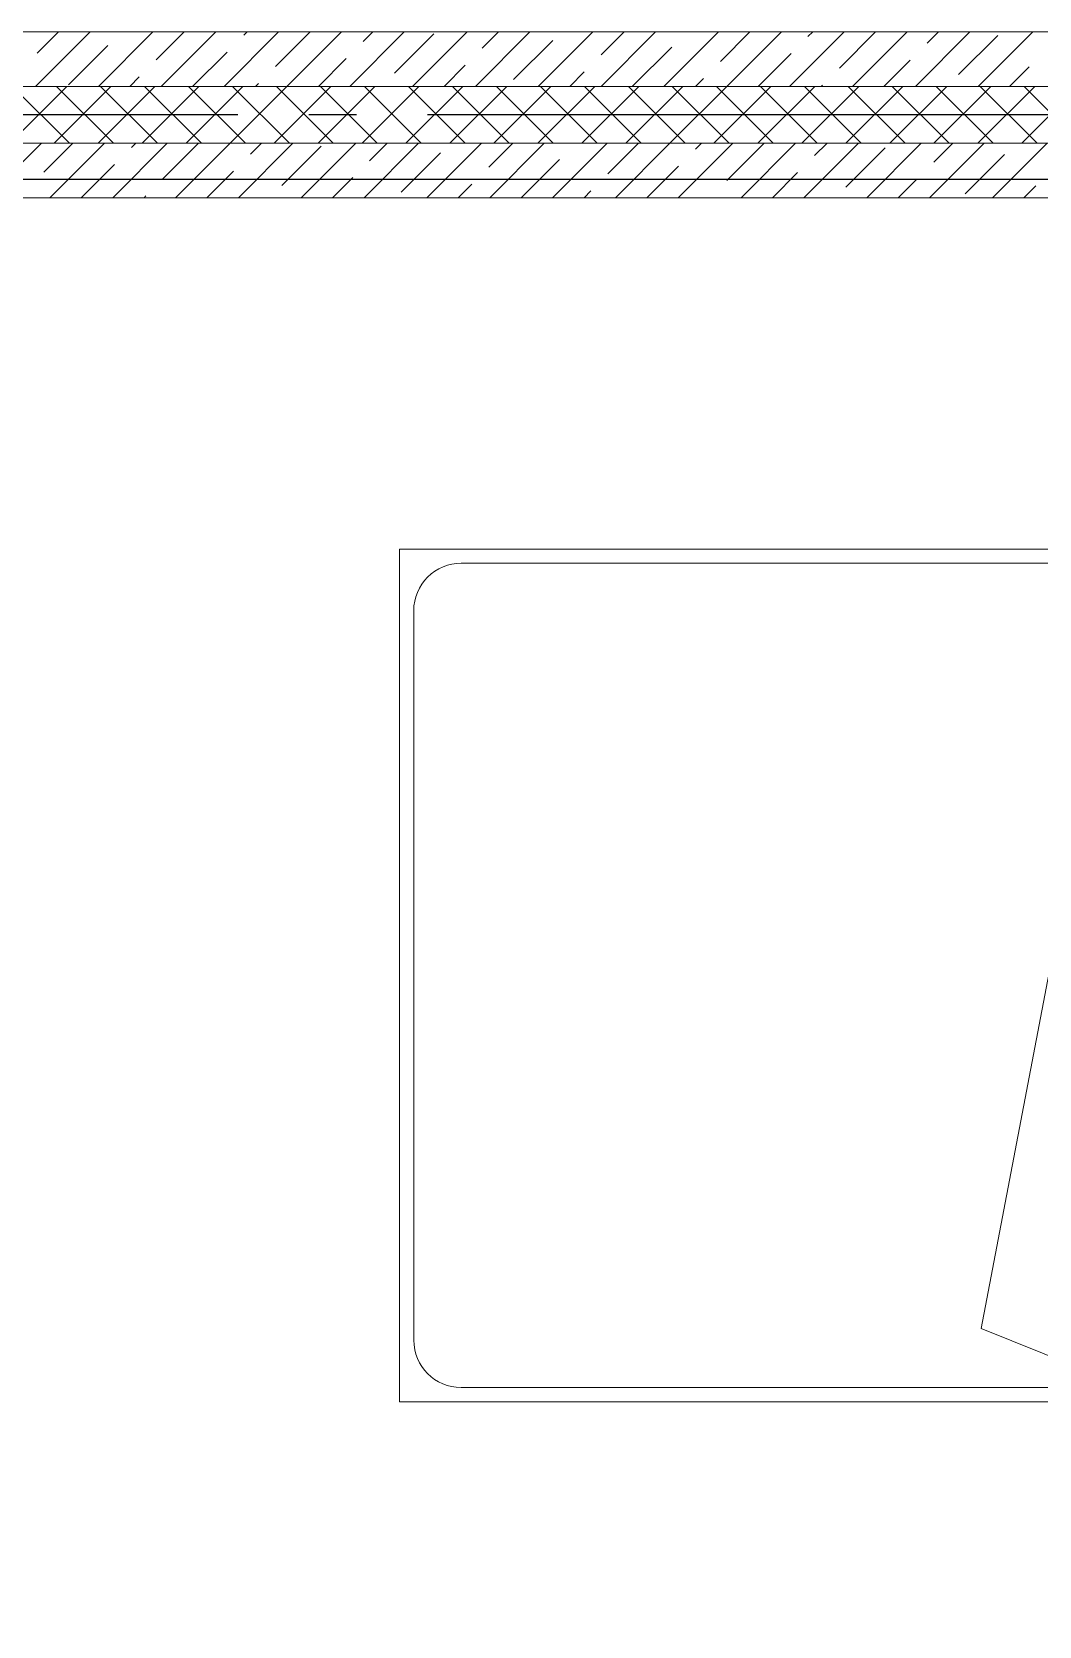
# Model space of a CAD drawing. Header units: millimetres. Extents: x 53645 to 137188, y 78097 to 135533.
# Drawn here: x 114843 to 116968, y 110264 to 113629 of the extents above; entities that cross this region are included whole.
import ezdxf

# ---------------------------------------------------------------- set-up
doc = ezdxf.new("R2010")
doc.units = ezdxf.units.MM
doc.linetypes.add('CONTI', pattern=[0])
doc.linetypes.add('GOST2.303 5', pattern=[24, 20, -1.5, 1, -1.5])
doc.layers.add('axis_dim', color=40, linetype='CONTI')
doc.layers.add('furniture', color=36, linetype='Continuous', lineweight=0)
doc.layers.add('Wall2', color=5, linetype='Continuous', lineweight=5)

# ---------------------------------------------------------------- blocks, each defined once
blk = doc.blocks.new('2')
at = {"color": 0, "ltscale": 20}
for p, q in [((63.5, 1540.9), (463.5, 1540.9)), ((63.5, 940.9), (63.5, 1540.9)), ((463.5, 940.9), (463.5, 1540.9)), ((63.5, 940.9), (463.5, 940.9)), ((0, 900), (0, -900)), ((0, 900), (63.5, 900)), ((63.5, 900), (63.5, -900)), ((2063.5, 900), (63.5, 900)), ((63.5, 900), (463.5, 900)), ((2063.5, -900), (2063.5, 900)), ((93.5, 870), (93.5, -870)), ((1933.5, 870), (93.5, 870)), ((528.4, -870), (528.4, 870)), ((836.6, 745.2), (528.4, 870)), ((136.4, 63.4), (136.4, 817.8)), ((136.4, 817.8), (458, 817.8)), ((458, 817.8), (458, 63.4)), ((528.4, -870), (836.6, 745.2)), ((2033.5, -770), (2033.5, 770)), ((136.4, 63.4), (458, 63.4)), ((136.4, -63.4), (136.4, -817.8)), ((136.4, -63.4), (458, -63.4)), ((458, -817.8), (458, -63.4)), ((136.4, -817.8), (458, -817.8)), ((93.5, -870), (1933.5, -870)), ((0, -900), (63.5, -900)), ((63.5, -900), (2063.5, -900)), ((63.5, -940.8), (463.5, -940.8)), ((63.5, -940.8), (63.5, -1540.8)), ((463.5, -940.8), (463.5, -1540.8)), ((63.5, -1540.8), (463.5, -1540.8))]:
    blk.add_line(p, q, dxfattribs=at)
for points in [[(463.5, 1540.9), (494.9, 1540.9), (494.9, 940.9), (463.5, 940.9)], [(463.5, -940.8), (494.9, -940.8), (494.9, -1540.8), (463.5, -1540.8)]]:
    blk.add_lwpolyline(points, close=True, dxfattribs=at)
for centre, start, end in [((1933.5, 770), 0, 90), ((1933.5, -770), 270, 0)]:
    blk.add_arc(centre, 100, start, end, dxfattribs=at)

msp = doc.modelspace()

# ---------------------------------------------------------------- linework, layer by layer
at = {"layer": 'axis_dim', "linetype": 'Continuous', "lineweight": 25}
msp.add_line((113077.7, 113317.8), (126877.7, 113317.8), dxfattribs=at)
at = {"layer": 'axis_dim', "linetype": 'GOST2.303 5', "lineweight": 25, "ltscale": 100}
msp.add_lwpolyline([(117677.7, 113453.9), (113177.7, 113453.9)], dxfattribs=at)
at = {"layer": 'Wall2', "ltscale": 100}
for points in [[(118472.8, 113628.9), (113102.7, 113628.9)], [(114850.9, 113513.9), (114965.9, 113628.9)], [(114854.4, 113583.8), (114899.6, 113628.9)], [(114983.4, 113513.9), (115098.4, 113628.9)], [(115105.6, 113569.8), (115164.7, 113628.9)], [(115116, 113513.9), (115231, 113628.9)], [(115248.6, 113513.9), (115363.6, 113628.9)], [(115290.6, 113622.2), (115297.3, 113628.9)], [(115356.9, 113555.9), (115429.9, 113628.9)], [(115381.2, 113513.9), (115496.2, 113628.9)], [(115513.8, 113513.9), (115628.8, 113628.9)], [(115541.8, 113608.3), (115562.5, 113628.9)], [(115608.1, 113542), (115691, 113624.9)], [(115646.3, 113513.9), (115761.3, 113628.9)], [(115778.9, 113513.9), (115893.9, 113628.9)], [(115793.1, 113594.4), (115827.6, 113628.9)], [(115911.5, 113513.9), (116026.5, 113628.9)], [(116044.1, 113513.9), (116159.1, 113628.9)], [(116044.3, 113580.4), (116092.8, 113628.9)], [(116176.7, 113513.9), (116291.7, 113628.9)], [(116295.6, 113566.5), (116358, 113628.9)], [(116309.3, 113513.9), (116424.3, 113628.9)], [(116441.8, 113513.9), (116556.8, 113628.9)], [(116480.5, 113618.9), (116490.6, 113628.9)], [(116546.8, 113552.6), (116623.1, 113628.9)], [(116574.4, 113513.9), (116689.4, 113628.9)], [(116707, 113513.9), (116822, 113628.9)], [(116731.8, 113605), (116755.7, 113628.9)], [(116798, 113538.7), (116880.9, 113621.5)], [(116839.6, 113513.9), (116954.6, 113628.9)], [(114920.7, 113517.5), (115003.5, 113600.3)], [(115182.3, 113513.9), (115254.8, 113586.4)], [(115859.4, 113528.1), (115942.2, 113610.9)], [(116110.6, 113514.2), (116193.5, 113597)], [(116375.6, 113513.9), (116444.7, 113583.1)], [(115447.5, 113513.9), (115506, 113572.5)], [(115712.6, 113513.9), (115757.3, 113558.6)], [(116640.7, 113513.9), (116696, 113569.2)], [(116905.9, 113513.9), (116947.2, 113555.3)], [(113217.7, 113513.9), (118472.8, 113513.9)], [(113217.7, 113513.9), (118472.8, 113513.9)], [(114797.1, 113393.9), (114917.1, 113513.9)], [(114922.2, 113393.9), (114802.2, 113513.9)], [(114890, 113393.9), (115010, 113513.9)], [(115015, 113393.9), (114895, 113513.9)], [(114982.8, 113393.9), (115102.8, 113513.9)], [(115107.8, 113393.9), (114987.8, 113513.9)], [(115049.7, 113513.9), (115069.8, 113534)], [(115075.6, 113393.9), (115195.6, 113513.9)], [(115200.7, 113393.9), (115080.7, 113513.9)], [(115168.4, 113393.9), (115288.4, 113513.9)], [(115293.5, 113393.9), (115173.5, 113513.9)], [(115261.2, 113393.9), (115381.2, 113513.9)], [(115386.3, 113393.9), (115266.3, 113513.9)], [(115314.9, 113513.9), (115321.1, 113520.1)], [(115354, 113393.9), (115474, 113513.9)], [(115479.1, 113393.9), (115359.1, 113513.9)], [(115446.8, 113393.9), (115566.8, 113513.9)], [(115571.9, 113393.9), (115451.9, 113513.9)], [(115539.6, 113393.9), (115659.6, 113513.9)], [(115664.7, 113393.9), (115544.7, 113513.9)], [(115632.4, 113393.9), (115752.4, 113513.9)], [(115757.5, 113393.9), (115637.5, 113513.9)], [(115725.2, 113393.9), (115845.2, 113513.9)], [(115850.3, 113393.9), (115730.3, 113513.9)], [(115818, 113393.9), (115938, 113513.9)], [(115943.1, 113393.9), (115823.1, 113513.9)], [(115910.8, 113393.9), (116030.8, 113513.9)], [(116035.9, 113393.9), (115915.9, 113513.9)], [(115977.8, 113513.9), (116008.5, 113544.7)], [(116003.6, 113393.9), (116123.6, 113513.9)], [(116128.7, 113393.9), (116008.7, 113513.9)], [(116096.5, 113393.9), (116216.5, 113513.9)], [(116221.5, 113393.9), (116101.5, 113513.9)], [(116189.3, 113393.9), (116309.3, 113513.9)], [(116314.3, 113393.9), (116194.3, 113513.9)], [(116243, 113513.9), (116259.8, 113530.7)], [(116282.1, 113393.9), (116402.1, 113513.9)], [(116407.2, 113393.9), (116287.2, 113513.9)], [(116374.9, 113393.9), (116494.9, 113513.9)], [(116500, 113393.9), (116380, 113513.9)], [(116467.7, 113393.9), (116587.7, 113513.9)], [(116592.8, 113393.9), (116472.8, 113513.9)], [(116508.1, 113513.9), (116511, 113516.8)], [(116560.5, 113393.9), (116680.5, 113513.9)], [(116685.6, 113393.9), (116565.6, 113513.9)], [(116653.3, 113393.9), (116773.3, 113513.9)], [(116778.4, 113393.9), (116658.4, 113513.9)], [(116746.1, 113393.9), (116866.1, 113513.9)], [(116871.2, 113393.9), (116751.2, 113513.9)], [(116838.9, 113393.9), (116958.9, 113513.9)], [(116964, 113393.9), (116844, 113513.9)], [(116931.7, 113393.9), (117051.7, 113513.9)], [(117056.8, 113393.9), (116936.8, 113513.9)], [(118472.8, 113393.9), (113337.7, 113393.9)], [(118472.8, 113393.9), (113337.7, 113393.9)], [(114748.4, 113278.9), (114863.4, 113393.9)], [(114868.3, 113332.5), (114929.7, 113393.9)], [(114881, 113278.9), (114996, 113393.9)], [(115013.6, 113278.9), (115128.6, 113393.9)], [(115053.3, 113384.9), (115062.3, 113393.9)], [(115119.5, 113318.6), (115194.9, 113393.9)], [(115146.2, 113278.9), (115261.2, 113393.9)], [(115278.8, 113278.9), (115393.8, 113393.9)], [(115304.5, 113371), (115327.5, 113393.9)], [(115370.8, 113304.7), (115453.7, 113387.5)], [(115411.3, 113278.9), (115526.3, 113393.9)], [(115543.9, 113278.9), (115658.9, 113393.9)], [(115555.7, 113357), (115592.6, 113393.9)], [(115676.5, 113278.9), (115791.5, 113393.9)], [(115807, 113343.1), (115857.8, 113393.9)], [(115809.1, 113278.9), (115924.1, 113393.9)], [(115941.7, 113278.9), (116056.7, 113393.9)], [(116058.2, 113329.2), (116123, 113393.9)], [(116074.3, 113278.9), (116189.3, 113393.9)], [(116206.8, 113278.9), (116321.8, 113393.9)], [(116243.2, 113381.6), (116255.6, 113393.9)], [(116309.5, 113315.3), (116388.1, 113393.9)], [(116339.4, 113278.9), (116454.4, 113393.9)], [(116472, 113278.9), (116587, 113393.9)], [(116494.4, 113367.7), (116520.7, 113393.9)], [(116560.7, 113301.4), (116643.6, 113384.2)], [(116604.6, 113278.9), (116719.6, 113393.9)], [(116737.2, 113278.9), (116852.2, 113393.9)], [(116745.7, 113353.7), (116785.9, 113393.9)], [(116869.8, 113278.9), (116984.8, 113393.9)], [(114947.3, 113278.9), (115017.5, 113349.1)], [(115622, 113290.8), (115704.9, 113373.6)], [(115875.4, 113278.9), (115956.1, 113359.7)], [(116140.6, 113278.9), (116207.4, 113345.8)], [(116812, 113287.4), (116894.8, 113370.3)], [(115212.5, 113278.9), (115268.7, 113335.2)], [(115477.6, 113278.9), (115519.9, 113321.3)], [(116405.7, 113278.9), (116458.6, 113331.9)], [(116670.9, 113278.9), (116709.9, 113317.9)], [(113452.7, 113278.9), (118472.8, 113278.9)], [(115079.9, 113278.9), (115083.8, 113282.8)], [(115742.8, 113278.9), (115771.2, 113307.3)], [(116008, 113278.9), (116022.4, 113293.4)], [(116273.1, 113278.9), (116273.7, 113279.5)], [(116936, 113278.9), (116961.1, 113304)]]:
    msp.add_lwpolyline(points, dxfattribs=at)

# ---------------------------------------------------------------- block references
at = {"layer": 'furniture', "rotation": 180}
msp.add_blockref('2', (117682.3, 111637.3), dxfattribs=at)

doc.saveas('drawing.dxf')
